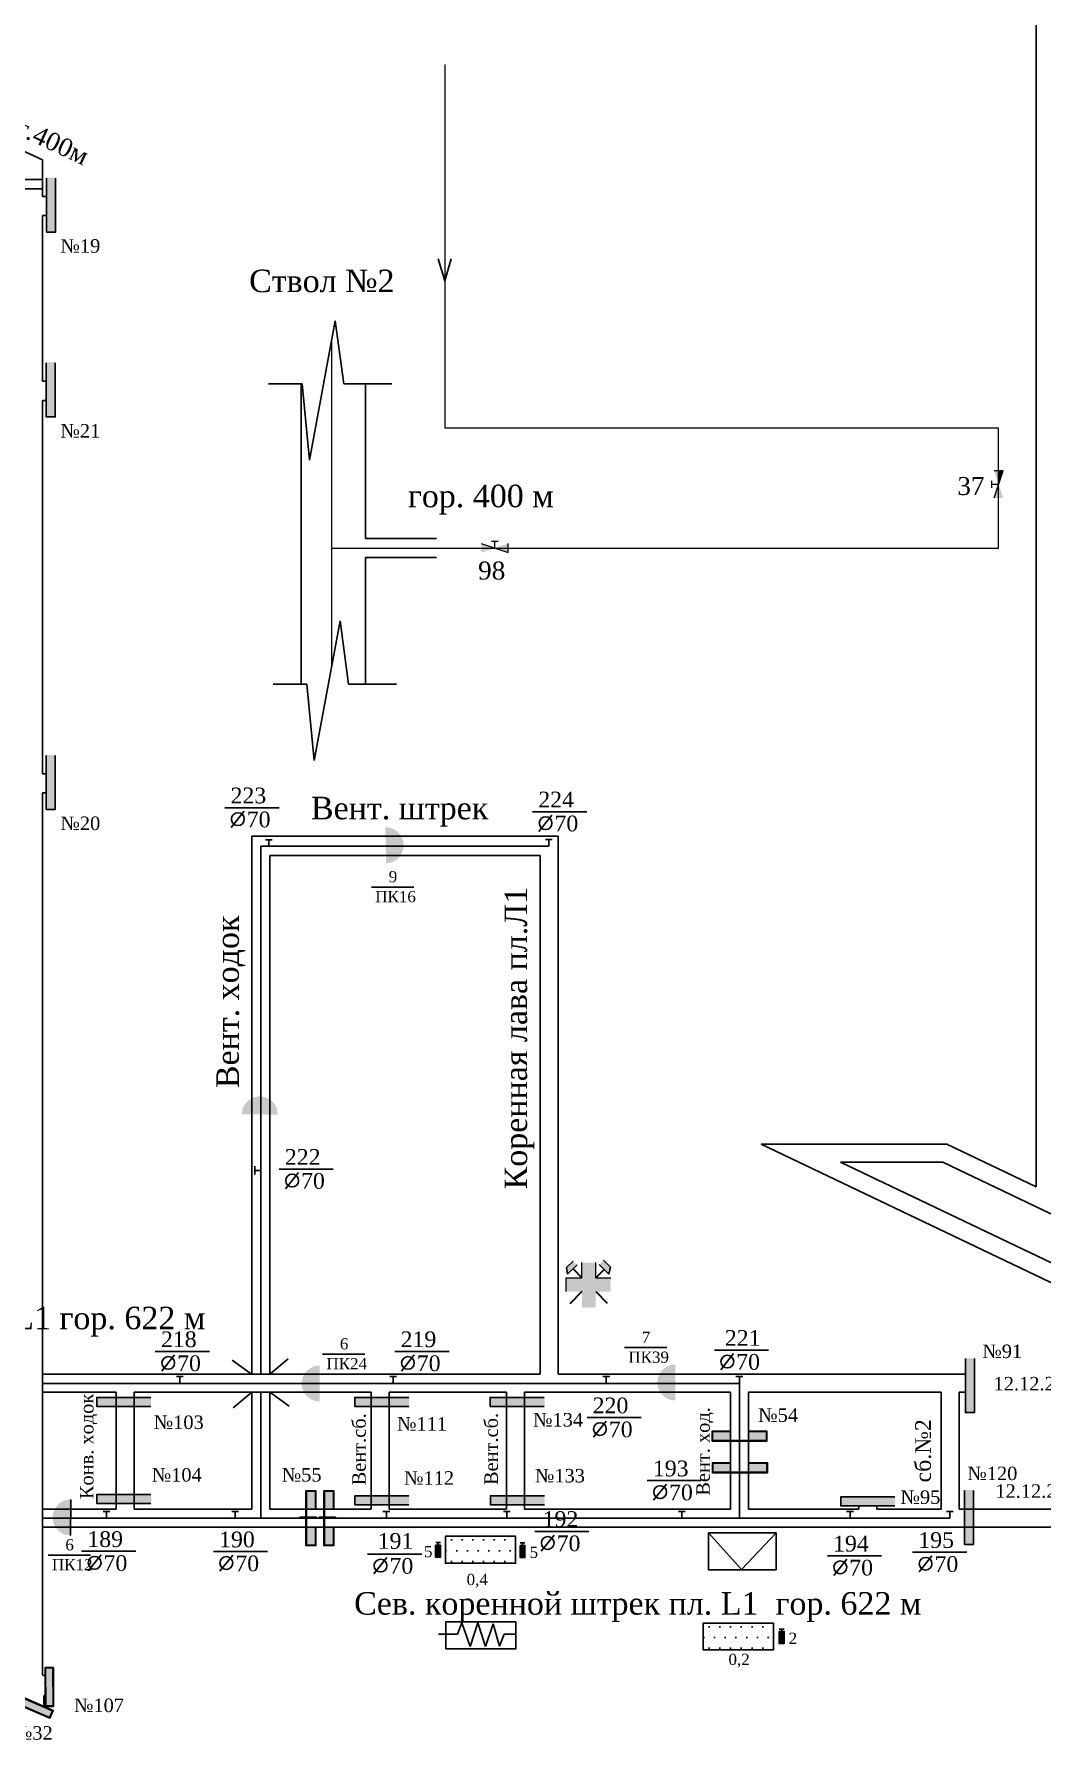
# Model space of a CAD drawing. Header units: millimetres. Extents: x -1215 to 366, y -475 to 396.
# Drawn here: x -58.6 to 165.3, y -354.9 to 24.1 of the extents above; entities that cross this region are included whole.
import ezdxf

# ---------------------------------------------------------------- set-up
doc = ezdxf.new("R2010")
doc.units = ezdxf.units.MM
for name, color, linetype in [('Двери', 7, 'Continuous'), ('Заслоны', 7, 'Continuous'), ('Номера перемычек', 7, 'Continuous'), ('Перемычки', 7, 'Continuous'), ('Пожарные арки', 7, 'Continuous'), ('Пп краны', 1, 'Continuous'), ('Пункты ВГК', 7, 'Continuous'), ('Трубопровод', 1, 'Continuous')]:
    doc.layers.add(name, color=color, linetype=linetype)
doc.styles.get("Standard").update_dxf_attribs({"font": 'TIMES.TTF', "height": 10})

msp = doc.modelspace()

# ---------------------------------------------------------------- hatches: boundary and pattern name
at = {"layer": 'Двери'}
h = msp.add_hatch(color=256, dxfattribs=at)
h.paths.add_polyline_path([(96.12, -286.35), (92.02, -286.35), (92.02, -288.55), (96.12, -288.55), (96.12, -288.45), (92.12, -288.45), (92.12, -286.45), (96.12, -286.45)])
h.paths.add_polyline_path([(100.12, -288.45), (96.12, -288.45), (96.12, -288.55), (100.12, -288.55)])
h.paths.add_polyline_path([(104.22, -286.35), (100.12, -286.35), (100.12, -286.45), (104.12, -286.45), (104.12, -288.45), (100.12, -288.45), (100.12, -288.55), (104.22, -288.55)])
h = msp.add_hatch(color=3, dxfattribs=at)
h.paths.add_polyline_path([(92.12, -286.45), (92.12, -288.45), (96.12, -288.45), (96.12, -286.45)])
h.paths.add_polyline_path([(104.12, -288.45), (104.12, -286.45), (100.12, -286.45), (100.12, -288.45)])
h = msp.add_hatch(color=256, dxfattribs=at)
h.paths.add_polyline_path([(96.21, -293.37), (92.11, -293.37), (92.11, -295.57), (96.21, -295.57), (96.21, -295.47), (92.21, -295.47), (92.21, -293.47), (96.21, -293.47)])
h.paths.add_polyline_path([(100.21, -295.47), (96.21, -295.47), (96.21, -295.57), (100.21, -295.57)])
h.paths.add_polyline_path([(104.31, -293.37), (100.21, -293.37), (100.21, -293.47), (104.21, -293.47), (104.21, -295.47), (100.21, -295.47), (100.21, -295.57), (104.31, -295.57)])
h = msp.add_hatch(color=3, dxfattribs=at)
h.paths.add_polyline_path([(92.21, -293.47), (92.21, -295.47), (96.21, -295.47), (96.21, -293.47)])
h.paths.add_polyline_path([(104.21, -295.47), (104.21, -293.47), (100.21, -293.47), (100.21, -295.47)])
h = msp.add_hatch(color=256, dxfattribs=at)
h.paths.add_polyline_path([(3.95, -303.67), (3.95, -299.57), (1.75, -299.57), (1.75, -303.67), (1.85, -303.67), (1.85, -299.67), (3.85, -299.67), (3.85, -303.67)])
h.paths.add_polyline_path([(1.85, -307.67), (1.85, -303.67), (1.75, -303.67), (1.75, -307.67)])
h.paths.add_polyline_path([(3.95, -311.77), (3.95, -307.67), (3.85, -307.67), (3.85, -311.67), (1.85, -311.67), (1.85, -307.67), (1.75, -307.67), (1.75, -311.77)])
h = msp.add_hatch(color=3, dxfattribs=at)
h.paths.add_polyline_path([(3.85, -299.67), (1.85, -299.67), (1.85, -303.67), (3.85, -303.67)])
h.paths.add_polyline_path([(1.85, -311.67), (3.85, -311.67), (3.85, -307.67), (1.85, -307.67)])
h = msp.add_hatch(color=256, dxfattribs=at)
h.paths.add_polyline_path([(7.95, -303.67), (7.95, -299.57), (5.75, -299.57), (5.75, -303.67), (5.85, -303.67), (5.85, -299.67), (7.85, -299.67), (7.85, -303.67)])
h.paths.add_polyline_path([(5.85, -307.67), (5.85, -303.67), (5.75, -303.67), (5.75, -307.67)])
h.paths.add_polyline_path([(7.95, -311.77), (7.95, -307.67), (7.85, -307.67), (7.85, -311.67), (5.85, -311.67), (5.85, -307.67), (5.75, -307.67), (5.75, -311.77)])
h = msp.add_hatch(color=3, dxfattribs=at)
h.paths.add_polyline_path([(7.85, -299.67), (5.85, -299.67), (5.85, -303.67), (7.85, -303.67)])
h.paths.add_polyline_path([(5.85, -311.67), (7.85, -311.67), (7.85, -307.67), (5.85, -307.67)])
at = {"layer": 'Заслоны'}
h = msp.add_hatch(color=7, dxfattribs=at)
h.paths.add_polyline_path([(19.57, -160.14, 0.267949), (22.99, -158.06), (19.53, -158.14)])
h.paths.add_polyline_path([(19.53, -158.14), (22.99, -158.06, 0.267949), (22.9, -154.06), (19.43, -154.14)])
h.paths.add_polyline_path([(19.43, -154.14), (22.9, -154.06, 0.267949), (19.39, -152.14)])
h = msp.add_hatch(color=7, dxfattribs=at)
h.paths.add_polyline_path([(-4.5, -215.99, 0.267949), (-6.47, -212.51), (-6.5, -215.98)])
h.paths.add_polyline_path([(-6.5, -215.98), (-6.47, -212.51, 0.267949), (-10.47, -212.48), (-10.5, -215.94)])
h.paths.add_polyline_path([(-10.5, -215.94), (-10.47, -212.48, 0.267949), (-12.5, -215.93)])
h = msp.add_hatch(color=7, dxfattribs=at)
h.paths.add_polyline_path([(4.83, -271.75, 0.267949), (1.36, -273.74), (4.82, -273.75)])
h.paths.add_polyline_path([(4.82, -273.75), (1.36, -273.74, 0.267949), (1.34, -277.74), (4.81, -277.75)])
h.paths.add_polyline_path([(4.81, -277.75), (1.34, -277.74, 0.267949), (4.8, -279.75)])
h = msp.add_hatch(color=7, dxfattribs=at)
h.paths.add_polyline_path([(83.85, -271.52, 0.267949), (80.38, -273.51), (83.84, -273.52)])
h.paths.add_polyline_path([(83.84, -273.52), (80.38, -273.51, 0.267949), (80.37, -277.51), (83.83, -277.52)])
h.paths.add_polyline_path([(83.83, -277.52), (80.37, -277.51, 0.267949), (83.82, -279.52)])
h = msp.add_hatch(color=7, dxfattribs=at)
h.paths.add_polyline_path([(-50.51, -301.51, 0.267949), (-53.97, -303.5), (-50.51, -303.51)])
h.paths.add_polyline_path([(-50.51, -303.51), (-53.97, -303.5, 0.267949), (-53.99, -307.5), (-50.52, -307.51)])
h.paths.add_polyline_path([(-50.52, -307.51), (-53.99, -307.5, 0.267949), (-50.53, -309.51)])
at = {"layer": 'Перемычки'}
h = msp.add_hatch(color=256, dxfattribs=at)
h.paths.add_polyline_path([(-53.76, -19.98), (-53.76, -15.88), (-53.86, -15.88), (-53.86, -19.88), (-55.86, -19.88), (-55.86, -15.88), (-55.96, -15.88), (-55.96, -19.98)])
h.paths.add_polyline_path([(-53.86, -15.88), (-53.76, -15.88), (-53.76, -7.78), (-55.96, -7.78), (-55.96, -15.88), (-55.86, -15.88), (-55.86, -7.88), (-53.86, -7.88)])
h = msp.add_hatch(color=3, dxfattribs=at)
h.paths.add_polyline_path([(-55.86, -19.88), (-53.86, -19.88), (-53.86, -15.88), (-55.86, -15.88)])
h.paths.add_polyline_path([(-53.86, -11.88), (-55.86, -11.88), (-55.86, -15.88), (-53.86, -15.88)])
h.paths.add_polyline_path([(-53.86, -11.88), (-53.86, -7.88), (-55.86, -7.88), (-55.86, -11.88)])
h = msp.add_hatch(color=256, dxfattribs=at)
h.paths.add_polyline_path([(-53.85, -61.06), (-53.85, -56.96), (-53.95, -56.96), (-53.95, -60.96), (-55.95, -60.96), (-55.95, -56.96), (-56.05, -56.96), (-56.05, -61.06)])
h.paths.add_polyline_path([(-53.95, -56.96), (-53.85, -56.96), (-53.85, -48.86), (-56.05, -48.86), (-56.05, -56.96), (-55.95, -56.96), (-55.95, -48.96), (-53.95, -48.96)])
h = msp.add_hatch(color=3, dxfattribs=at)
h.paths.add_polyline_path([(-55.95, -60.96), (-53.95, -60.96), (-53.95, -56.96), (-55.95, -56.96)])
h.paths.add_polyline_path([(-53.95, -52.96), (-55.95, -52.96), (-55.95, -56.96), (-53.95, -56.96)])
h.paths.add_polyline_path([(-53.95, -52.96), (-53.95, -48.96), (-55.95, -48.96), (-55.95, -52.96)])
h = msp.add_hatch(color=256, dxfattribs=at)
h.paths.add_polyline_path([(-53.85, -148.28), (-53.85, -144.18), (-53.95, -144.18), (-53.95, -148.18), (-55.95, -148.18), (-55.95, -144.18), (-56.05, -144.18), (-56.05, -148.28)])
h.paths.add_polyline_path([(-53.95, -144.18), (-53.85, -144.18), (-53.85, -136.08), (-56.05, -136.08), (-56.05, -144.18), (-55.95, -144.18), (-55.95, -136.18), (-53.95, -136.18)])
h = msp.add_hatch(color=3, dxfattribs=at)
h.paths.add_polyline_path([(-55.95, -148.18), (-53.95, -148.18), (-53.95, -144.18), (-55.95, -144.18)])
h.paths.add_polyline_path([(-53.95, -140.18), (-55.95, -140.18), (-55.95, -144.18), (-53.95, -144.18)])
h.paths.add_polyline_path([(-53.95, -140.18), (-53.95, -136.18), (-55.95, -136.18), (-55.95, -140.18)])
h = msp.add_hatch(color=256, dxfattribs=at)
h.paths.add_polyline_path([(150.4, -282.32), (150.4, -278.22), (150.3, -278.22), (150.3, -282.22), (148.3, -282.22), (148.3, -278.22), (148.2, -278.22), (148.2, -282.32)])
h.paths.add_polyline_path([(150.3, -278.22), (150.4, -278.22), (150.4, -270.12), (148.2, -270.12), (148.2, -278.22), (148.3, -278.22), (148.3, -270.22), (150.3, -270.22)])
h = msp.add_hatch(color=3, dxfattribs=at)
h.paths.add_polyline_path([(148.3, -282.22), (150.3, -282.22), (150.3, -278.22), (148.3, -278.22)])
h.paths.add_polyline_path([(150.3, -274.22), (148.3, -274.22), (148.3, -278.22), (150.3, -278.22)])
h.paths.add_polyline_path([(150.3, -274.22), (150.3, -270.22), (148.3, -270.22), (148.3, -274.22)])
h = msp.add_hatch(color=256, dxfattribs=at)
h.paths.add_polyline_path([(-44.84, -280.94), (-40.74, -280.94), (-40.74, -280.84), (-44.74, -280.84), (-44.74, -278.84), (-40.74, -278.84), (-40.74, -278.74), (-44.84, -278.74)])
h.paths.add_polyline_path([(-40.74, -280.84), (-40.74, -280.94), (-32.64, -280.94), (-32.64, -278.74), (-40.74, -278.74), (-40.74, -278.84), (-32.74, -278.84), (-32.74, -280.84)])
h = msp.add_hatch(color=3, dxfattribs=at)
h.paths.add_polyline_path([(-44.74, -278.84), (-44.74, -280.84), (-40.74, -280.84), (-40.74, -278.84)])
h.paths.add_polyline_path([(-36.74, -280.84), (-36.74, -278.84), (-40.74, -278.84), (-40.74, -280.84)])
h.paths.add_polyline_path([(-36.74, -280.84), (-32.74, -280.84), (-32.74, -278.84), (-36.74, -278.84)])
h = msp.add_hatch(color=256, dxfattribs=at)
h.paths.add_polyline_path([(12.5, -280.94), (16.6, -280.94), (16.6, -280.84), (12.6, -280.84), (12.6, -278.84), (16.6, -278.84), (16.6, -278.74), (12.5, -278.74)])
h.paths.add_polyline_path([(16.6, -280.84), (16.6, -280.94), (24.7, -280.94), (24.7, -278.74), (16.6, -278.74), (16.6, -278.84), (24.6, -278.84), (24.6, -280.84)])
h = msp.add_hatch(color=3, dxfattribs=at)
h.paths.add_polyline_path([(12.6, -278.84), (12.6, -280.84), (16.6, -280.84), (16.6, -278.84)])
h.paths.add_polyline_path([(20.6, -280.84), (20.6, -278.84), (16.6, -278.84), (16.6, -280.84)])
h.paths.add_polyline_path([(20.6, -280.84), (24.6, -280.84), (24.6, -278.84), (20.6, -278.84)])
h = msp.add_hatch(color=256, dxfattribs=at)
h.paths.add_polyline_path([(42.6, -280.94), (46.7, -280.94), (46.7, -280.84), (42.7, -280.84), (42.7, -278.84), (46.7, -278.84), (46.7, -278.74), (42.6, -278.74)])
h.paths.add_polyline_path([(46.7, -280.84), (46.7, -280.94), (54.8, -280.94), (54.8, -278.74), (46.7, -278.74), (46.7, -278.84), (54.7, -278.84), (54.7, -280.84)])
h = msp.add_hatch(color=3, dxfattribs=at)
h.paths.add_polyline_path([(42.7, -278.84), (42.7, -280.84), (46.7, -280.84), (46.7, -278.84)])
h.paths.add_polyline_path([(50.7, -280.84), (50.7, -278.84), (46.7, -278.84), (46.7, -280.84)])
h.paths.add_polyline_path([(50.7, -280.84), (54.7, -280.84), (54.7, -278.84), (50.7, -278.84)])
h = msp.add_hatch(color=256, dxfattribs=at)
h.paths.add_polyline_path([(150.22, -311.62), (150.22, -307.52), (150.12, -307.52), (150.12, -311.52), (148.12, -311.52), (148.12, -307.52), (148.02, -307.52), (148.02, -311.62)])
h.paths.add_polyline_path([(150.12, -307.52), (150.22, -307.52), (150.22, -299.42), (148.02, -299.42), (148.02, -307.52), (148.12, -307.52), (148.12, -299.52), (150.12, -299.52)])
h = msp.add_hatch(color=256, dxfattribs=at)
h.paths.add_polyline_path([(-44.81, -302.51), (-40.71, -302.51), (-40.71, -302.41), (-44.71, -302.41), (-44.71, -300.41), (-40.71, -300.41), (-40.71, -300.31), (-44.81, -300.31)])
h.paths.add_polyline_path([(-40.71, -302.41), (-40.71, -302.51), (-32.61, -302.51), (-32.61, -300.31), (-40.71, -300.31), (-40.71, -300.41), (-32.71, -300.41), (-32.71, -302.41)])
h = msp.add_hatch(color=3, dxfattribs=at)
h.paths.add_polyline_path([(-44.71, -300.41), (-44.71, -302.41), (-40.71, -302.41), (-40.71, -300.41)])
h.paths.add_polyline_path([(-36.71, -302.41), (-36.71, -300.41), (-40.71, -300.41), (-40.71, -302.41)])
h.paths.add_polyline_path([(-36.71, -302.41), (-32.71, -302.41), (-32.71, -300.41), (-36.71, -300.41)])
h = msp.add_hatch(color=256, dxfattribs=at)
h.paths.add_polyline_path([(12.53, -302.79), (16.63, -302.79), (16.63, -302.69), (12.63, -302.69), (12.63, -300.69), (16.63, -300.69), (16.63, -300.59), (12.53, -300.59)])
h.paths.add_polyline_path([(16.63, -302.69), (16.63, -302.79), (24.73, -302.79), (24.73, -300.59), (16.63, -300.59), (16.63, -300.69), (24.63, -300.69), (24.63, -302.69)])
h = msp.add_hatch(color=3, dxfattribs=at)
h.paths.add_polyline_path([(12.63, -300.69), (12.63, -302.69), (16.63, -302.69), (16.63, -300.69)])
h.paths.add_polyline_path([(20.63, -302.69), (20.63, -300.69), (16.63, -300.69), (16.63, -302.69)])
h.paths.add_polyline_path([(20.63, -302.69), (24.63, -302.69), (24.63, -300.69), (20.63, -300.69)])
h = msp.add_hatch(color=256, dxfattribs=at)
h.paths.add_polyline_path([(42.64, -302.79), (46.74, -302.79), (46.74, -302.69), (42.74, -302.69), (42.74, -300.69), (46.74, -300.69), (46.74, -300.59), (42.64, -300.59)])
h.paths.add_polyline_path([(46.74, -302.69), (46.74, -302.79), (54.84, -302.79), (54.84, -300.59), (46.74, -300.59), (46.74, -300.69), (54.74, -300.69), (54.74, -302.69)])
h = msp.add_hatch(color=3, dxfattribs=at)
h.paths.add_polyline_path([(42.74, -300.69), (42.74, -302.69), (46.74, -302.69), (46.74, -300.69)])
h.paths.add_polyline_path([(50.74, -302.69), (50.74, -300.69), (46.74, -300.69), (46.74, -302.69)])
h.paths.add_polyline_path([(50.74, -302.69), (54.74, -302.69), (54.74, -300.69), (50.74, -300.69)])
h = msp.add_hatch(color=256, dxfattribs=at)
h.paths.add_polyline_path([(120.5, -303.07), (124.6, -303.07), (124.6, -302.97), (120.6, -302.97), (120.6, -300.97), (124.6, -300.97), (124.6, -300.87), (120.5, -300.87)])
h.paths.add_polyline_path([(124.6, -302.97), (124.6, -303.07), (132.7, -303.07), (132.7, -300.87), (124.6, -300.87), (124.6, -300.97), (132.6, -300.97), (132.6, -302.97)])
h = msp.add_hatch(color=3, dxfattribs=at)
h.paths.add_polyline_path([(120.6, -300.97), (120.6, -302.97), (124.6, -302.97), (124.6, -300.97)])
h.paths.add_polyline_path([(128.6, -302.97), (128.6, -300.97), (124.6, -300.97), (124.6, -302.97)])
h.paths.add_polyline_path([(128.6, -302.97), (132.6, -302.97), (132.6, -300.97), (128.6, -300.97)])
h = msp.add_hatch(color=3, dxfattribs=at)
h.paths.add_polyline_path([(148.12, -311.52), (150.12, -311.52), (150.12, -307.52), (148.12, -307.52)])
h.paths.add_polyline_path([(150.12, -303.52), (148.12, -303.52), (148.12, -307.52), (150.12, -307.52)])
h.paths.add_polyline_path([(150.12, -303.52), (150.12, -299.52), (148.12, -299.52), (148.12, -303.52)])
h = msp.add_hatch(color=256, dxfattribs=at)
h.paths.add_polyline_path([(-54.35, -338.85), (-56.22, -338.86), (-56.19, -347.52), (-54.32, -347.52)])
h.paths.add_polyline_path([(-54.47, -338.97), (-56.1, -338.98), (-56.07, -347.4), (-54.44, -347.39)], flags=16)
for points in [[(-56.07, -347.4), (-54.44, -347.39), (-54.47, -338.97), (-56.1, -338.98)], [(-55.21, -349.96), (-54.56, -348.47), (-62.29, -345.12), (-62.93, -346.61)]]:
    msp.add_hatch(color=3, dxfattribs=at).paths.add_polyline_path(points)
h = msp.add_hatch(color=256, dxfattribs=at)
h.paths.add_polyline_path([(-62.35, -344.96), (-63.1, -346.68), (-55.14, -350.12), (-54.4, -348.4)])
h.paths.add_polyline_path([(-62.29, -345.12), (-62.93, -346.61), (-55.21, -349.96), (-54.56, -348.47)], flags=16)
at = {"layer": 'Пункты ВГК'}
msp.add_hatch(color=1, dxfattribs=at).paths.add_polyline_path([(66.15, -252.28), (66.15, -248.89), (63.09, -248.89), (63.09, -252.28), (59.5, -252.28), (59.5, -255.34), (63.09, -255.34), (63.09, -258.89), (66.15, -258.89), (66.15, -255.34), (69.5, -255.34), (69.5, -252.28)])
h = msp.add_hatch(color=256, dxfattribs=at)
h.paths.add_polyline_path([(67.9, -248.34), (66.92, -249.32), (69.08, -251.49), (69.45, -249.88)])
h.paths.add_polyline_path([(62.01, -249.39), (61.16, -248.53), (59.64, -249.99), (59.92, -251.49)])
at = {"layer": 'Трубопровод', "lineweight": 15}
h = msp.add_hatch(color=1, dxfattribs=at)
h.paths.add_polyline_path([(155.68, -72.94), (154.68, -72.94), (155.68, -75.94)])
h.paths.add_polyline_path([(156.68, -72.94), (155.68, -72.94), (155.68, -75.94)])
h.paths.add_polyline_path([(155.68, -78.94), (156.68, -78.94), (155.68, -75.94)])
h.paths.add_polyline_path([(155.68, -75.94), (154.68, -78.94), (155.68, -78.94)])
msp.add_hatch(color=1, dxfattribs=at).paths.add_polyline_path([(155.68, -75.94), (156.68, -72.94), (155.68, -72.94)])
h = msp.add_hatch(color=1, dxfattribs=at)
h.paths.add_polyline_path([(46.73, -90.08), (46.73, -89.08), (43.73, -90.08)])
h.paths.add_polyline_path([(46.73, -91.08), (46.73, -90.08), (43.73, -90.08)])
h.paths.add_polyline_path([(40.73, -90.08), (40.73, -91.08), (43.73, -90.08)])
h.paths.add_polyline_path([(43.73, -90.08), (40.73, -89.08), (40.73, -90.08)])
at = {"layer": 'Трубопровод'}
h = msp.add_hatch(dxfattribs=at)
h.set_pattern_fill('DOTS', color=256, scale=1.5, style=0)
h.set_pattern_definition([(0, (1091.3479, 89.5228), (1.190625, 2.38125), [0, -2.38125])])
h.paths.add_polyline_path([(48.34, -309.7), (32.75, -309.7), (32.75, -315.68), (48.34, -315.68)])
for points in [[(31.65, -311.64), (30.58, -311.64), (30.58, -314.36), (31.65, -314.36)], [(50.43, -311.72), (49.37, -311.72), (49.37, -314.44), (50.43, -314.44)], [(108, -330.83), (106.93, -330.83), (106.93, -333.55), (108, -333.55)]]:
    msp.add_hatch(color=1, dxfattribs=at).paths.add_polyline_path(points)
h = msp.add_hatch(dxfattribs=at)
h.set_pattern_fill('DOTS', color=256, scale=1.5, style=0)
h.set_pattern_definition([(0, (1148.6453, 70.232), (1.190625, 2.38125), [0, -2.38125])])
h.paths.add_polyline_path([(105.64, -334.97), (105.64, -328.99), (90.05, -328.99), (90.05, -334.97)])

# ---------------------------------------------------------------- linework, layer by layer
for p, q in [((164.04, -89.11), (164.04, 295.82)), ((-102.13, 16.89), (-56.81, -3.79)), ((-56.81, -11.94), (-56.81, -3.79)), ((-55.86, -11.94), (-56.81, -11.94)), ((-55.86, -16.21), (-56.81, -16.21)), ((-56.81, -53.02), (-56.81, -16.21)), ((-55.95, -53.02), (-56.81, -53.02)), ((-56.81, -71.98), (-56.81, -57.29)), ((-55.95, -57.29), (-56.81, -57.29)), ((-56.81, -140.24), (-56.81, -71.98)), ((164.04, -232.06), (164.04, -89.11)), ((-55.95, -140.24), (-56.81, -140.24)), ((-56.81, -340.5), (-56.81, -144.51)), ((-55.95, -144.51), (-56.81, -144.51)), ((-10.26, -273.69), (-10.26, -154.11)), ((-10.26, -154.11), (57.82, -154.11)), ((57.82, -273.69), (57.82, -154.11)), ((-6.26, -273.69), (-6.26, -158.42)), ((-6.26, -158.42), (53.82, -158.42)), ((53.82, -273.69), (53.82, -158.42)), ((102.91, -222.59), (218.42, -277.69)), ((144.19, -222.59), (102.91, -222.59)), ((144.19, -222.59), (164.04, -232.06)), ((120.58, -226.59), (167.47, -248.96)), ((143.29, -226.59), (120.58, -226.59)), ((143.29, -226.59), (190.18, -248.96)), ((-14.64, -270.58), (-10.31, -273.66)), ((-6.26, -273.69), (-2.19, -270.28)), ((-56.81, -273.69), (-6.26, -273.69)), ((-6.26, -273.69), (37.15, -273.69)), ((-6.26, -273.69), (-6.13, -273.69)), ((36.93, -273.69), (53.82, -273.69)), ((57.82, -273.69), (148.3, -273.69)), ((-56.81, -277.69), (-40.41, -277.69)), ((-40.42, -303.69), (-40.41, -277.69)), ((-36.42, -303.69), (-36.41, -277.69)), ((-36.41, -277.69), (-6.26, -277.69)), ((-14.38, -281.14), (-10.31, -277.72)), ((-10.26, -303.69), (-10.26, -277.69)), ((-6.28, -277.67), (-1.95, -280.75)), ((-6.26, -277.69), (-1.18, -277.69)), ((-6.26, -277.69), (14.58, -277.69)), ((-6.26, -303.69), (-6.26, -277.69)), ((-1.18, -277.69), (10.58, -277.69)), ((14.58, -277.69), (16.27, -277.69)), ((16.27, -303.69), (16.27, -277.69)), ((20.27, -303.69), (20.27, -277.69)), ((20.27, -277.69), (41.15, -277.69)), ((41.15, -277.69), (46.35, -277.69)), ((46.35, -303.69), (46.35, -277.69)), ((50.35, -303.69), (50.35, -277.69)), ((50.35, -277.69), (52.01, -277.69)), ((51.73, -277.69), (96.13, -277.69)), ((96.13, -303.69), (96.13, -277.69)), ((100.13, -303.69), (100.13, -277.69)), ((100.13, -277.69), (142.96, -277.69)), ((142.96, -303.69), (142.96, -277.69)), ((146.96, -303.69), (146.96, -277.68)), ((146.96, -277.68), (148.27, -277.68)), ((124.6, -303.69), (124.6, -302.97)), ((128.6, -303.69), (128.6, -302.97)), ((-56.81, -303.69), (-40.42, -303.69)), ((-36.42, -303.69), (-19.73, -303.69)), ((-21.26, -303.69), (-10.26, -303.69)), ((-6.26, -303.69), (10.58, -303.69)), ((-6.26, -303.69), (14.58, -303.69)), ((14.58, -303.69), (16.27, -303.69)), ((20.27, -303.69), (46.35, -303.69)), ((50.35, -303.69), (52.01, -303.69)), ((51.37, -303.69), (84.03, -303.69)), ((83.67, -303.69), (94.27, -303.69)), ((93.41, -303.69), (93.45, -303.69)), ((93.45, -303.69), (96.13, -303.69)), ((100.13, -303.69), (124.6, -303.69)), ((128.6, -303.69), (142.96, -303.69)), ((146.96, -303.69), (199.46, -303.69)), ((-56.81, -307.69), (14.58, -307.69)), ((14.58, -307.69), (41.15, -307.69)), ((41.15, -307.69), (163.04, -307.69)), ((163.04, -307.69), (170.67, -307.69)), ((-56.81, -340.5), (-56.09, -340.84)), ((-56.49, -347.63), (-56.49, -345.08)), ((-56.49, -345.08), (-56.2, -345.22))]:
    msp.add_line(p, q)
at = {"layer": 'Двери'}
for p, q in [((0.42, -305.46), (4.08, -305.46)), ((0.42, -305.46), (4.08, -305.46)), ((0.42, -305.46), (4.08, -305.46)), ((0.42, -305.46), (4.08, -305.46)), ((0.42, -305.46), (0.42, -305.6)), ((0.42, -305.47), (4.08, -305.47)), ((0.42, -305.48), (4.08, -305.48)), ((0.42, -305.49), (4.08, -305.49)), ((0.42, -305.5), (4.08, -305.5)), ((0.42, -305.51), (4.08, -305.51)), ((0.42, -305.52), (4.08, -305.52)), ((0.42, -305.53), (4.08, -305.53)), ((0.42, -305.54), (4.08, -305.54)), ((0.42, -305.55), (4.08, -305.55)), ((0.42, -305.56), (4.08, -305.56)), ((0.42, -305.57), (4.08, -305.57)), ((0.42, -305.58), (4.08, -305.58)), ((0.42, -305.59), (4.08, -305.59)), ((0.42, -305.6), (4.08, -305.6)), ((4.08, -305.46), (4.08, -305.6)), ((4.69, -305.46), (8.35, -305.46)), ((4.69, -305.46), (4.69, -305.6)), ((4.69, -305.46), (8.35, -305.46)), ((4.69, -305.46), (8.35, -305.46)), ((4.69, -305.46), (8.35, -305.46)), ((4.69, -305.47), (8.35, -305.47)), ((4.69, -305.48), (8.35, -305.48)), ((4.69, -305.49), (8.35, -305.49)), ((4.69, -305.5), (8.35, -305.5)), ((4.69, -305.51), (8.35, -305.51)), ((4.69, -305.52), (8.35, -305.52)), ((4.69, -305.53), (8.35, -305.53)), ((4.69, -305.54), (8.35, -305.54)), ((4.69, -305.55), (8.35, -305.55)), ((4.69, -305.56), (8.35, -305.56)), ((4.69, -305.57), (8.35, -305.57)), ((4.69, -305.58), (8.35, -305.58)), ((4.69, -305.59), (8.35, -305.59)), ((4.69, -305.6), (8.35, -305.6)), ((8.35, -305.46), (8.35, -305.6))]:
    msp.add_line(p, q, dxfattribs=at)
for points in [[(100.12, -286.35), (104.22, -286.35), (104.22, -288.55), (92.02, -288.55), (92.02, -286.35), (96.12, -286.35)], [(100.12, -286.45), (104.12, -286.45), (104.12, -288.45), (92.12, -288.45), (92.12, -286.45), (96.12, -286.45)], [(100.21, -293.37), (104.31, -293.37), (104.31, -295.57), (92.11, -295.57), (92.11, -293.37), (96.21, -293.37)], [(100.21, -293.47), (104.21, -293.47), (104.21, -295.47), (92.21, -295.47), (92.21, -293.47), (96.21, -293.47)], [(3.95, -307.67), (3.95, -311.77), (1.75, -311.77), (1.75, -299.57), (3.95, -299.57), (3.95, -303.67)], [(3.85, -307.67), (3.85, -311.67), (1.85, -311.67), (1.85, -299.67), (3.85, -299.67), (3.85, -303.67)], [(7.95, -307.67), (7.95, -311.77), (5.75, -311.77), (5.75, -299.57), (7.95, -299.57), (7.95, -303.67)], [(7.85, -307.67), (7.85, -311.67), (5.85, -311.67), (5.85, -299.67), (7.85, -299.67), (7.85, -303.67)]]:
    msp.add_lwpolyline(points, dxfattribs=at)
at = {"layer": 'Заслоны', "color": 7}
for p, q in [((16.31, -165.43), (25.71, -165.43)), ((72.55, -267.77), (81.95, -267.77)), ((5.46, -269.22), (14.86, -269.22)), ((-50.51, -301.51), (-50.53, -309.51)), ((-55.54, -313.87), (-46.14, -313.87))]:
    msp.add_line(p, q, dxfattribs=at)
at = {"layer": 'Перемычки'}
for points in [[(-53.86, -7.88), (-53.86, -19.88), (-55.86, -19.88), (-55.86, -7.88)], [(-53.95, -48.96), (-53.95, -60.96), (-55.95, -60.96), (-55.95, -48.96)], [(-53.95, -136.18), (-53.95, -148.18), (-55.95, -148.18), (-55.95, -136.18)], [(150.3, -270.22), (150.3, -282.22), (148.3, -282.22), (148.3, -270.22)], [(-32.74, -280.84), (-44.74, -280.84), (-44.74, -278.84), (-32.74, -278.84)], [(24.6, -280.84), (12.6, -280.84), (12.6, -278.84), (24.6, -278.84)], [(54.7, -280.84), (42.7, -280.84), (42.7, -278.84), (54.7, -278.84)], [(-32.71, -302.41), (-44.71, -302.41), (-44.71, -300.41), (-32.71, -300.41)], [(24.63, -302.69), (12.63, -302.69), (12.63, -300.69), (24.63, -300.69)], [(54.74, -302.69), (42.74, -302.69), (42.74, -300.69), (54.74, -300.69)], [(132.6, -302.97), (120.6, -302.97), (120.6, -300.97), (132.6, -300.97)], [(150.12, -299.52), (150.12, -311.52), (148.12, -311.52), (148.12, -299.52)]]:
    msp.add_lwpolyline(points, dxfattribs=at)
for points in [[(-54.35, -338.85), (-54.32, -347.52), (-56.19, -347.52), (-56.22, -338.86)], [(-54.47, -338.97), (-54.44, -347.39), (-56.07, -347.4), (-56.1, -338.98)], [(-62.35, -344.96), (-54.4, -348.4), (-55.14, -350.12), (-63.1, -346.68)], [(-62.29, -345.12), (-54.56, -348.47), (-55.21, -349.96), (-62.93, -346.61)]]:
    msp.add_lwpolyline(points, close=True, dxfattribs=at)
at = {"layer": 'Пожарные арки', "color": 1}
for p, q in [((-60.81, -8.16), (-56.81, -8.16)), ((-60.81, -10.3), (-56.81, -10.3))]:
    msp.add_line(p, q, dxfattribs=at)
at = {"layer": 'Пп краны', "color": 7}
for p, q in [((-16.25, -147.79), (-4.22, -147.79)), ((-11.95, -148.57), (-14.83, -152.16)), ((52.13, -148.68), (64.16, -148.68)), ((56.43, -149.46), (53.55, -153.05)), ((-4.18, -228.1), (7.84, -228.1)), ((0.11, -228.88), (-2.76, -232.47)), ((-31.72, -268.62), (-19.69, -268.62)), ((21.54, -268.62), (33.56, -268.62)), ((92.52, -268.32), (104.54, -268.32)), ((96.81, -269.1), (93.94, -272.69)), ((-27.42, -269.4), (-30.3, -272.99)), ((25.84, -269.4), (22.96, -272.99)), ((64.22, -283.33), (76.24, -283.33)), ((68.51, -284.11), (65.64, -287.7)), ((77.6, -297.34), (89.62, -297.34)), ((81.9, -298.12), (79.02, -301.71)), ((52.62, -308.64), (64.64, -308.64)), ((56.91, -309.42), (54.04, -313.01)), ((-48.08, -313.04), (-36.06, -313.04)), ((-43.78, -313.82), (-46.66, -317.41)), ((-18.8, -313.1), (-6.77, -313.1)), ((-14.5, -313.88), (-17.38, -317.47)), ((15.46, -313.66), (27.49, -313.66)), ((19.76, -314.44), (16.88, -318.03)), ((117.64, -314.04), (129.66, -314.04)), ((136.58, -313.25), (148.61, -313.25)), ((140.88, -314.03), (138, -317.62)), ((121.93, -314.82), (119.06, -318.41))]:
    msp.add_line(p, q, dxfattribs=at)
at = {"layer": 'Пп краны'}
for p, q in [((-7.23, -154.93), (-5.73, -154.93)), ((-6.48, -156.42), (-6.48, -154.93)), ((54.97, -154.83), (56.47, -154.83)), ((55.72, -156.38), (55.72, -154.83)), ((-27.04, -274.22), (-25.54, -274.22)), ((-26.29, -275.72), (-26.29, -274.22)), ((20.38, -274.22), (21.88, -274.22)), ((21.13, -275.72), (21.13, -274.22)), ((67.76, -274.22), (69.26, -274.22)), ((68.51, -275.72), (68.51, -274.22)), ((97.33, -274.22), (98.83, -274.22)), ((98.08, -275.72), (98.08, -274.22)), ((-43.33, -304.19), (-41.83, -304.19)), ((-42.58, -305.69), (-42.58, -304.19)), ((-14.73, -304.19), (-13.23, -304.19)), ((-13.98, -305.69), (-13.98, -304.19)), ((18.88, -304.19), (20.38, -304.19)), ((19.63, -305.69), (19.63, -304.19)), ((45.64, -304.19), (47.14, -304.19)), ((46.39, -305.69), (46.39, -304.19)), ((84.57, -304.19), (86.07, -304.19)), ((85.32, -305.69), (85.32, -304.19)), ((121.92, -304.19), (123.42, -304.19)), ((122.67, -305.69), (122.67, -304.19)), ((144.12, -304.19), (145.62, -304.19)), ((144.87, -305.69), (144.87, -304.19))]:
    msp.add_line(p, q, dxfattribs=at)
at = {"layer": 'Пп краны', "color": 7}
for centre in [(-13.37, -150.34), (55.01, -151.23), (-1.3, -230.65), (-28.84, -271.17), (24.42, -271.17), (95.4, -270.88), (67.09, -285.88), (80.48, -299.89), (55.5, -311.19), (-45.2, -315.59), (-15.92, -315.65), (139.46, -315.8), (18.34, -316.21), (120.51, -316.59)]:
    msp.add_circle(centre, 1.42, dxfattribs=at)
at = {"layer": 'Пункты ВГК'}
for p, q in [((59.64, -249.99), (61.16, -248.53)), ((59.92, -251.49), (59.64, -249.99)), ((62.01, -249.39), (59.92, -251.49)), ((66.92, -249.32), (69.08, -251.49)), ((69.45, -249.88), (67.9, -248.34)), ((69.08, -251.49), (69.45, -249.88))]:
    msp.add_line(p, q, dxfattribs=at)
at = {"layer": 'Пункты ВГК', "color": 1, "lineweight": 20}
for p, q in [((63.09, -252.28), (63.09, -248.89)), ((66.15, -252.28), (66.15, -248.89)), ((59.5, -252.28), (63.09, -252.28)), ((59.5, -252.28), (59.5, -255.34)), ((66.15, -252.28), (69.5, -252.28))]:
    msp.add_line(p, q, dxfattribs=at)
at = {"layer": 'Пункты ВГК', "lineweight": 30}
for p, q in [((61.11, -250.3), (63.09, -252.28)), ((68.02, -250.42), (66.15, -252.28)), ((63.09, -255.34), (60.42, -258.02)), ((66.15, -255.34), (68.73, -257.92))]:
    msp.add_line(p, q, dxfattribs=at)
at = {"layer": 'Трубопровод', "color": 1, "lineweight": 15}
for p, q in [((32.6, 17.34), (32.6, -63.41)), ((7.47, -43.85), (7.47, -116.42)), ((32.6, -63.41), (155.69, -63.41)), ((155.69, -90.13), (155.69, -63.41)), ((154.18, -76.69), (154.18, -75.19)), ((156.68, -72.94), (154.68, -72.94)), ((154.68, -78.94), (156.68, -72.94)), ((155.68, -75.94), (154.18, -75.94)), ((7.47, -90.13), (155.69, -90.13)), ((40.73, -89.08), (46.73, -91.08)), ((42.98, -88.58), (44.48, -88.58)), ((43.73, -90.08), (43.73, -88.58)), ((46.73, -91.08), (46.73, -89.08))]:
    msp.add_line(p, q, dxfattribs=at)
at = {"layer": 'Трубопровод', "color": 1}
for p, q in [((32.6, -30.69), (31.13, -25.86)), ((32.6, -30.69), (34.07, -25.86)), ((-8.28, -273.69), (-8.28, -156.38)), ((-8.28, -156.38), (55.72, -156.38)), ((-56.81, -275.72), (98.09, -275.72)), ((98.09, -305.69), (98.09, -275.72)), ((-8.28, -305.69), (-8.28, -277.69))]:
    msp.add_line(p, q, dxfattribs=at)
at = {"layer": 'Трубопровод', "color": 7}
for p, q in [((2.53, -70.6), (8.26, -39.59)), ((8.26, -39.59), (10.16, -53.63)), ((-6.59, -53.63), (0.89, -53.63)), ((0.69, -120.33), (0.69, -53.63)), ((0.89, -53.63), (2.53, -70.6)), ((10.16, -53.63), (20.82, -53.63)), ((15.01, -87.96), (15.01, -53.63)), ((30.77, -87.96), (15.01, -87.96)), ((15.01, -120.33), (15.01, -92.23)), ((30.77, -92.23), (15.01, -92.23)), ((3.61, -137.3), (9.34, -106.3)), ((9.34, -106.3), (11.24, -120.33)), ((-5.51, -120.33), (1.97, -120.33)), ((1.97, -120.33), (3.61, -137.3)), ((11.24, -120.33), (21.9, -120.33))]:
    msp.add_line(p, q, dxfattribs=at)
at = {"layer": 'Трубопровод'}
for p, q in [((-9.58, -227.49), (-9.58, -229.33)), ((-8.28, -228.4), (-9.58, -228.4)), ((-56.81, -305.69), (100.06, -305.69)), ((100.06, -305.69), (144.87, -305.69)), ((31.65, -311.08), (30.6, -311.08)), ((31.13, -311.63), (31.13, -311.08)), ((31.13, -311.08), (31.65, -311.08)), ((50.43, -311.16), (49.38, -311.16)), ((49.91, -311.71), (49.91, -311.16)), ((49.91, -311.16), (50.43, -311.16)), ((35.43, -331.45), (36.4, -328.97)), ((36.4, -328.97), (38.29, -334.2)), ((38.29, -334.2), (39.96, -328.97)), ((39.96, -328.97), (41.69, -334.2)), ((41.69, -334.2), (43.36, -329.14)), ((43.36, -329.14), (44.77, -334.15)), ((31.25, -331.45), (35.43, -331.45)), ((44.77, -334.15), (45.79, -331.45)), ((45.79, -331.45), (48.32, -331.45)), ((108, -330.33), (106.95, -330.33)), ((107.48, -330.88), (107.48, -330.33))]:
    msp.add_line(p, q, dxfattribs=at)
at = {"layer": 'Трубопровод', "color": 1}
for points in [[(48.34, -309.7), (48.34, -315.68), (32.75, -315.68), (32.75, -309.7)], [(105.64, -328.99), (105.64, -334.97), (90.05, -334.97), (90.05, -328.99)]]:
    msp.add_lwpolyline(points, close=True, dxfattribs=at)
at = {"layer": 'Трубопровод', "color": 0}
for points in [[(91.2, -308.94), (106.25, -308.94), (106.25, -317.12), (91.2, -317.12)], [(48.43, -328.72), (48.43, -334.69), (32.84, -334.69), (32.84, -328.72)]]:
    msp.add_lwpolyline(points, close=True, dxfattribs=at)
msp.add_lwpolyline([(91.2, -308.94), (98.54, -317.09), (106.25, -308.94)], dxfattribs=at)
at = {"layer": 'Трубопровод'}
for points in [[(30.58, -311.64), (31.65, -311.64), (31.65, -314.36), (30.58, -314.36)], [(49.37, -311.72), (50.43, -311.72), (50.43, -314.44), (49.37, -314.44)], [(106.93, -330.83), (108, -330.83), (108, -333.55), (106.93, -333.55)]]:
    msp.add_lwpolyline(points, close=True, dxfattribs=at)

# ---------------------------------------------------------------- texts
for s, height, rotation, p in [('Кв-г №3 г.400м', 4, 335, (-84.01, 11.81)), ('Коренная лава пл.Л1', 5, 90, (50.9, -232.62)), ('Вент. ходок', 5, 90, (-13.15, -210.11)), ('Конв. ходок', 3, 90, (-45.45, -301.44)), ('Вент.сб.', 3, 90, (15.05, -298.39)), ('Вент.сб.', 3, 90, (44.42, -298.31)), ('Вент. ход.', 3, 90, (91.5, -300.68)), ('сб.№2', 3.5, 90, (140.65, -297.73))]:
    msp.add_text(s, height=height, rotation=rotation).set_placement(p)
for s, p in [('Вент. штрек', (2.87, -150.37)), ('Сев. групп. штрек пл. L1 гор. 622 м', (-134.92, -263.69)), ('Сев. коренной штрек пл. L1  гор. 622 м', (12.47, -327.11))]:
    msp.add_text(s, height=5).set_placement(p)
at = {"layer": 'Заслоны', "color": 7}
for s, p in [('9', (20.15, -164.38)), ('ПК16', (17.17, -168.81)), ('7', (76.39, -266.72)), ('6', (9.3, -268.17)), ('ПК39', (73.41, -271.15)), ('ПК24', (6.32, -272.59)), ('6', (-51.7, -312.83)), ('ПК12', (-54.68, -317.25))]:
    msp.add_text(s, height=2.5, dxfattribs=at).set_placement(p)
at = {"layer": 'Номера перемычек'}
for s, p in [('№19', (-52.8, -24.46)), ('№21', (-52.8, -65.54)), ('№20', (-52.8, -152.76)), ('№91', (152.07, -270.09)), ('№103', (-32.07, -285.86)), ('№111', (22.01, -286.21)), ('№134', (52.23, -285.31)), ('№54', (102.26, -284.28)), ('№104', (-32.51, -297.54)), ('№55', (-3.62, -297.54)), ('№112', (23.56, -298.25)), ('№133', (52.64, -297.74)), ('№120', (148.74, -297.23)), ('№95', (133.89, -302.5)), ('№107', (-49.79, -348.77)), ('№32', (-63.36, -354.9))]:
    msp.add_text(s, height=3, dxfattribs=at).set_placement(p)
at = {"layer": 'Пп краны', "color": 7}
for s, p in [('223', (-14.99, -146.83)), ('224', (53.39, -147.73)), ('70', (-11.39, -152.16)), ('70', (56.99, -153.06)), ('222', (-2.92, -227.15)), ('70', (0.68, -232.48)), ('218', (-30.46, -267.67)), ('219', (22.8, -267.67)), ('221', (94.85, -267.37)), ('70', (-26.86, -273)), ('70', (26.4, -273)), ('70', (97.38, -272.7)), ('220', (65.48, -282.37)), ('70', (69.08, -287.7)), ('193', (78.86, -296.38)), ('70', (82.46, -301.71)), ('192', (54.36, -307.63)), ('189', (-46.82, -312.08)), ('190', (-17.54, -312.15)), ('191', (17.7, -312.48)), ('70', (57.48, -313.02)), ('194', (118.9, -313.09)), ('195', (137.84, -312.29)), ('70', (-43.22, -317.41)), ('70', (-13.93, -317.48)), ('70', (20.33, -318.03)), ('70', (141.45, -317.62)), ('70', (122.5, -318.42))]:
    msp.add_text(s, height=3.5, dxfattribs=at).set_placement(p)
at = {"layer": 'Трубопровод', "color": 0, "lineweight": 15}
for s, p in [('Ствол №2', (-10.87, -33.23)), ('гор. 400 м', (24.42, -81.02))]:
    msp.add_text(s, height=5, dxfattribs=at).set_placement(p)
at = {"layer": 'Трубопровод', "color": 1, "lineweight": 15}
for s, p in [('37', (146.52, -78.31)), ('98', (40.02, -97.1))]:
    msp.add_text(s, height=4, dxfattribs=at).set_placement(p)
at = {"layer": 'Трубопровод'}
for s, height, p in [('12.12.2013', 3, (154.57, -277.29)), ('12.12.2013', 3, (154.96, -301.15)), ('5', 2.5, (28, -314.34)), ('5', 2.5, (51.47, -314.51)), ('0,4', 2.5, (37.47, -320.55)), ('2', 2.5, (109.04, -333.62)), ('0,2', 2.5, (95.66, -338.31))]:
    msp.add_text(s, height=height, dxfattribs=at).set_placement(p)

doc.saveas('drawing.dxf')
